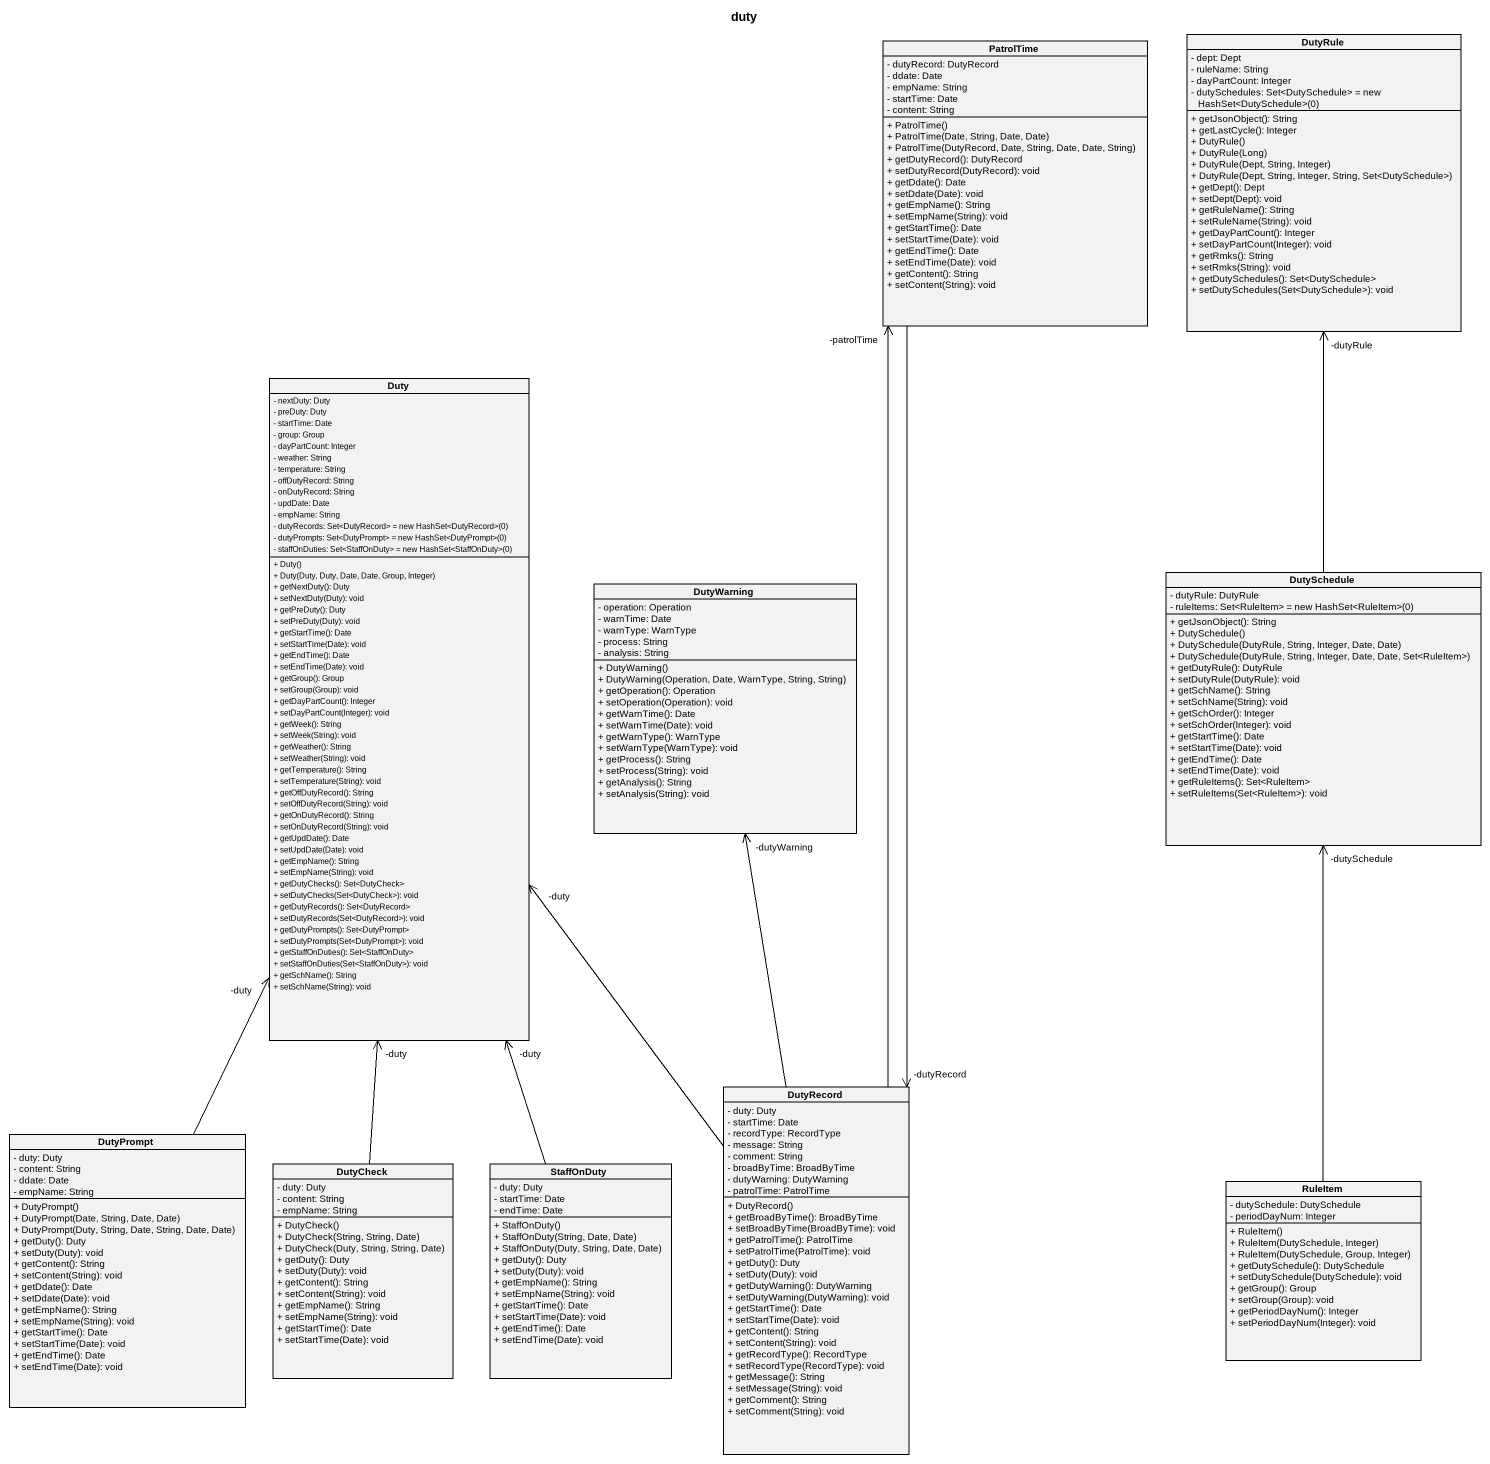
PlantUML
@startuml
title duty
hide circle
hide empty members
skinparam classAttributeIconSize 0
class PatrolTime {
  - dutyRecord: DutyRecord
  - ddate: Date
  - empName: String
  - startTime: Date
  - content: String
  + PatrolTime()
  + PatrolTime(Date, String, Date, Date)
  + PatrolTime(DutyRecord, Date, String, Date, Date, String)
  + getDutyRecord(): DutyRecord
  + setDutyRecord(DutyRecord): void
  + getDdate(): Date
  + setDdate(Date): void
  + getEmpName(): String
  + setEmpName(String): void
  + getStartTime(): Date
  + setStartTime(Date): void
  + getEndTime(): Date
  + setEndTime(Date): void
  + getContent(): String
  + setContent(String): void
}
class DutyRule {
  - dept: Dept
  - ruleName: String
  - dayPartCount: Integer
  {field} - dutySchedules: Set<DutySchedule> = new HashSet<DutySchedule>(0)
  + getJsonObject(): String
  + getLastCycle(): Integer
  + DutyRule()
  + DutyRule(Long)
  + DutyRule(Dept, String, Integer)
  + DutyRule(Dept, String, Integer, String, Set<DutySchedule>)
  + getDept(): Dept
  + setDept(Dept): void
  + getRuleName(): String
  + setRuleName(String): void
  + getDayPartCount(): Integer
  + setDayPartCount(Integer): void
  + getRmks(): String
  + setRmks(String): void
  + getDutySchedules(): Set<DutySchedule>
  + setDutySchedules(Set<DutySchedule>): void
}
class Duty {
  - nextDuty: Duty
  - preDuty: Duty
  - startTime: Date
  - group: Group
  - dayPartCount: Integer
  - weather: String
  - temperature: String
  - offDutyRecord: String
  - onDutyRecord: String
  - updDate: Date
  - empName: String
  {field} - dutyRecords: Set<DutyRecord> = new HashSet<DutyRecord>(0)
  {field} - dutyPrompts: Set<DutyPrompt> = new HashSet<DutyPrompt>(0)
  {field} - staffOnDuties: Set<StaffOnDuty> = new HashSet<StaffOnDuty>(0)
  + Duty()
  + Duty(Duty, Duty, Date, Date, Group, Integer)
  + getNextDuty(): Duty
  + setNextDuty(Duty): void
  + getPreDuty(): Duty
  + setPreDuty(Duty): void
  + getStartTime(): Date
  + setStartTime(Date): void
  + getEndTime(): Date
  + setEndTime(Date): void
  + getGroup(): Group
  + setGroup(Group): void
  + getDayPartCount(): Integer
  + setDayPartCount(Integer): void
  + getWeek(): String
  + setWeek(String): void
  + getWeather(): String
  + setWeather(String): void
  + getTemperature(): String
  + setTemperature(String): void
  + getOffDutyRecord(): String
  + setOffDutyRecord(String): void
  + getOnDutyRecord(): String
  + setOnDutyRecord(String): void
  + getUpdDate(): Date
  + setUpdDate(Date): void
  + getEmpName(): String
  + setEmpName(String): void
  + getDutyChecks(): Set<DutyCheck>
  + setDutyChecks(Set<DutyCheck>): void
  + getDutyRecords(): Set<DutyRecord>
  + setDutyRecords(Set<DutyRecord>): void
  + getDutyPrompts(): Set<DutyPrompt>
  + setDutyPrompts(Set<DutyPrompt>): void
  + getStaffOnDuties(): Set<StaffOnDuty>
  + setStaffOnDuties(Set<StaffOnDuty>): void
  + getSchName(): String
  + setSchName(String): void
}
class DutyWarning {
  - operation: Operation
  - warnTime: Date
  - warnType: WarnType
  - process: String
  - analysis: String
  + DutyWarning()
  + DutyWarning(Operation, Date, WarnType, String, String)
  + getOperation(): Operation
  + setOperation(Operation): void
  + getWarnTime(): Date
  + setWarnTime(Date): void
  + getWarnType(): WarnType
  + setWarnType(WarnType): void
  + getProcess(): String
  + setProcess(String): void
  + getAnalysis(): String
  + setAnalysis(String): void
}
class DutySchedule {
  - dutyRule: DutyRule
  {field} - ruleItems: Set<RuleItem> = new HashSet<RuleItem>(0)
  + getJsonObject(): String
  + DutySchedule()
  + DutySchedule(DutyRule, String, Integer, Date, Date)
  + DutySchedule(DutyRule, String, Integer, Date, Date, Set<RuleItem>)
  + getDutyRule(): DutyRule
  + setDutyRule(DutyRule): void
  + getSchName(): String
  + setSchName(String): void
  + getSchOrder(): Integer
  + setSchOrder(Integer): void
  + getStartTime(): Date
  + setStartTime(Date): void
  + getEndTime(): Date
  + setEndTime(Date): void
  + getRuleItems(): Set<RuleItem>
  + setRuleItems(Set<RuleItem>): void
}
class DutyRecord {
  - duty: Duty
  - startTime: Date
  - recordType: RecordType
  - message: String
  - comment: String
  - broadByTime: BroadByTime
  - dutyWarning: DutyWarning
  - patrolTime: PatrolTime
  + DutyRecord()
  + getBroadByTime(): BroadByTime
  + setBroadByTime(BroadByTime): void
  + getPatrolTime(): PatrolTime
  + setPatrolTime(PatrolTime): void
  + getDuty(): Duty
  + setDuty(Duty): void
  + getDutyWarning(): DutyWarning
  + setDutyWarning(DutyWarning): void
  + getStartTime(): Date
  + setStartTime(Date): void
  + getContent(): String
  + setContent(String): void
  + getRecordType(): RecordType
  + setRecordType(RecordType): void
  + getMessage(): String
  + setMessage(String): void
  + getComment(): String
  + setComment(String): void
}
class DutyPrompt {
  - duty: Duty
  - content: String
  - ddate: Date
  - empName: String
  + DutyPrompt()
  + DutyPrompt(Date, String, Date, Date)
  + DutyPrompt(Duty, String, Date, String, Date, Date)
  + getDuty(): Duty
  + setDuty(Duty): void
  + getContent(): String
  + setContent(String): void
  + getDdate(): Date
  + setDdate(Date): void
  + getEmpName(): String
  + setEmpName(String): void
  + getStartTime(): Date
  + setStartTime(Date): void
  + getEndTime(): Date
  + setEndTime(Date): void
}
class DutyCheck {
  - duty: Duty
  - content: String
  - empName: String
  + DutyCheck()
  + DutyCheck(String, String, Date)
  + DutyCheck(Duty, String, String, Date)
  + getDuty(): Duty
  + setDuty(Duty): void
  + getContent(): String
  + setContent(String): void
  + getEmpName(): String
  + setEmpName(String): void
  + getStartTime(): Date
  + setStartTime(Date): void
}
class StaffOnDuty {
  - duty: Duty
  - startTime: Date
  - endTime: Date
  + StaffOnDuty()
  + StaffOnDuty(String, Date, Date)
  + StaffOnDuty(Duty, String, Date, Date)
  + getDuty(): Duty
  + setDuty(Duty): void
  + getEmpName(): String
  + setEmpName(String): void
  + getStartTime(): Date
  + setStartTime(Date): void
  + getEndTime(): Date
  + setEndTime(Date): void
}
class RuleItem {
  - dutySchedule: DutySchedule
  - periodDayNum: Integer
  + RuleItem()
  + RuleItem(DutySchedule, Integer)
  + RuleItem(DutySchedule, Group, Integer)
  + getDutySchedule(): DutySchedule
  + setDutySchedule(DutySchedule): void
  + getGroup(): Group
  + setGroup(Group): void
  + getPeriodDayNum(): Integer
  + setPeriodDayNum(Integer): void
}
PatrolTime --> "-dutyRecord" DutyRecord
DutySchedule -up-> "-dutyRule" DutyRule
DutyRecord -up-> "-patrolTime" PatrolTime
DutyRecord -up-> "-duty" Duty
DutyRecord -up-> "-dutyWarning" DutyWarning
DutyPrompt -up-> "-duty" Duty
DutyCheck -up-> "-duty" Duty
StaffOnDuty -up-> "-duty" Duty
RuleItem -up-> "-dutySchedule" DutySchedule
@enduml
